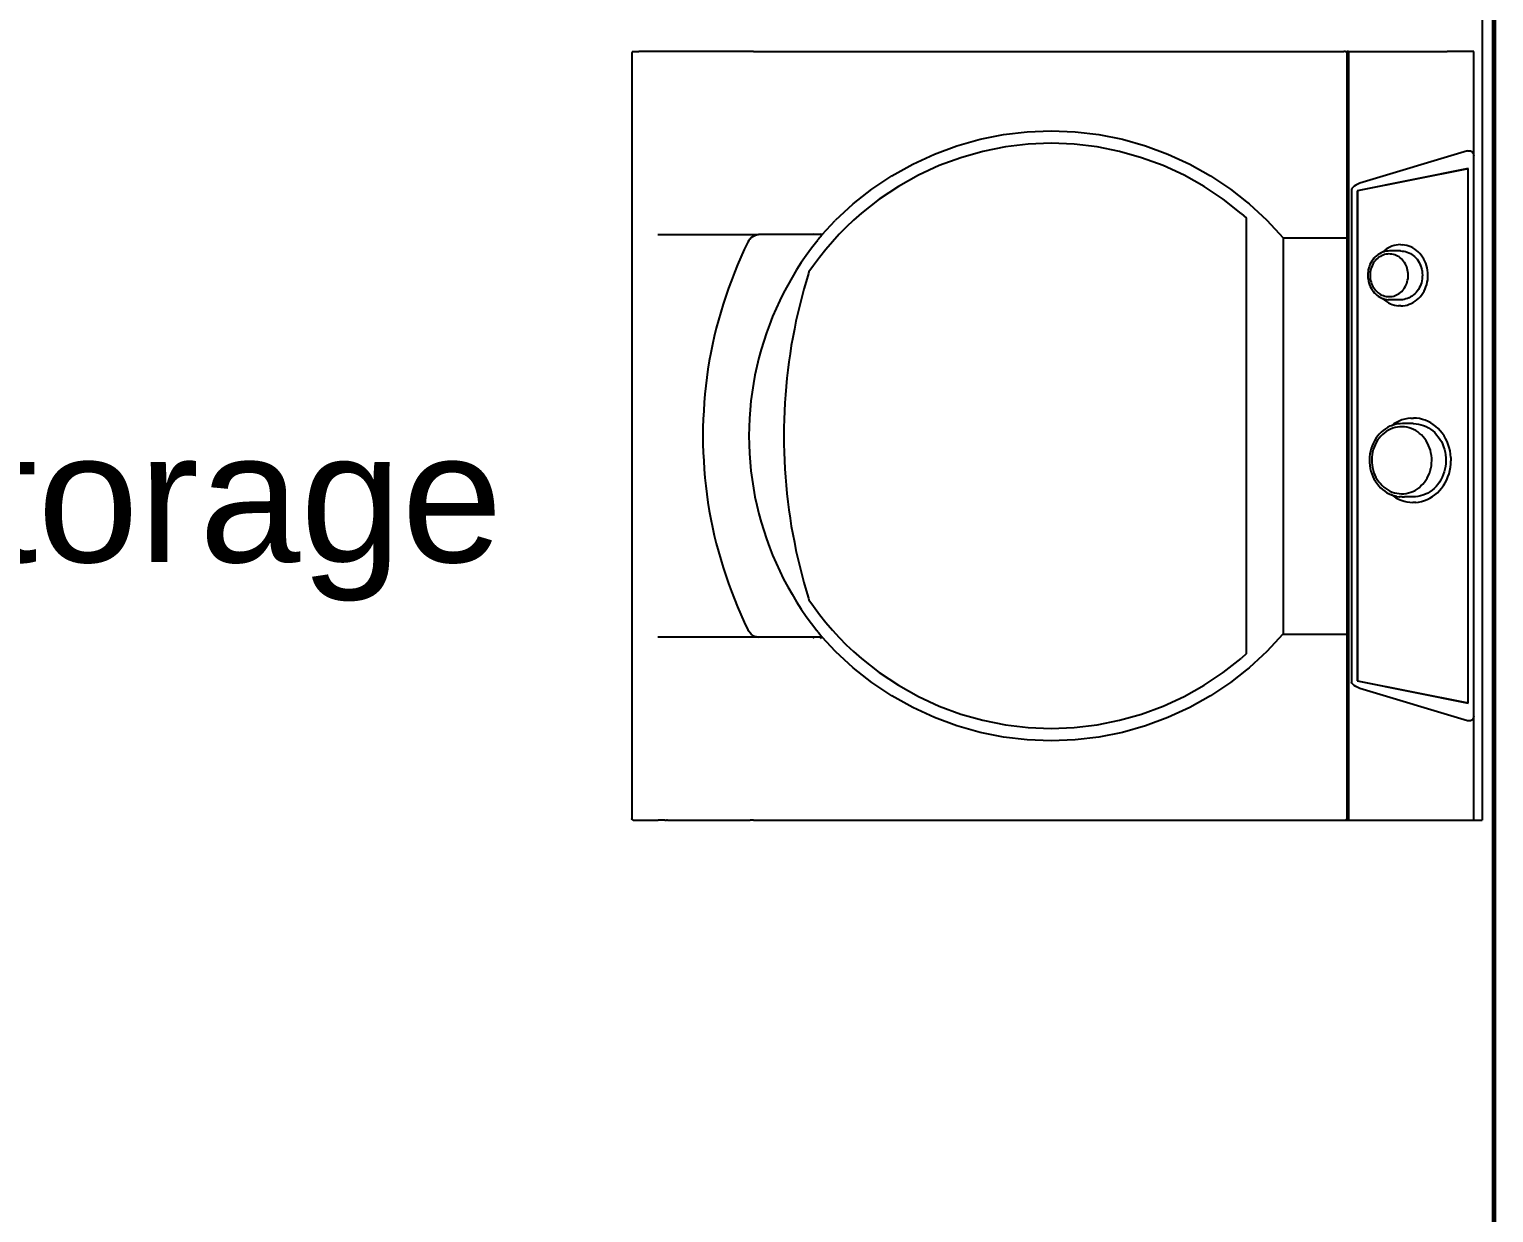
# Model space of a CAD drawing. Header units: metres. Extents: x 12.2 to 77.2, y 18.8 to 35.5.
# Drawn here: x 15.041 to 16.242, y 23.526 to 24.496 of the extents above; entities that cross this region are included whole.
import ezdxf

# ---------------------------------------------------------------- set-up
doc = ezdxf.new("R2010")
doc.units = ezdxf.units.M
doc.layers.add('0inne_gulv', color=7, linetype='Continuous', lineweight=13)
doc.layers.add('A-WALL', color=250, linetype='Continuous', lineweight=60)
doc.layers.add('Edges', color=7, linetype='Continuous')
doc.styles.get("Standard").update_dxf_attribs({"font": 'arial.ttf'})

# ---------------------------------------------------------------- blocks, each defined once
blk = doc.blocks.new('*U14')
blk.add_lwpolyline([(33.6, 1124.4, -0.396717), (966.4, 192)], format="xyb")
for points in [[(72, 192), (33.6, 192), (33.6, 1124.4), (72, 1124.4)], [(33.6, 192), (16.8, 192), (16.8, 192), (16.8, 192), (16.8, 192), (16.8, 177), (0, 177), (0, 190.9), (0, 40.9), (0, 55.9), (16.8, 55.9), (16.8, 40.9), (33.6, 40.9), (33.6, 40.9), (50, 40.9), (50, 144), (33.6, 144)], [(1000, 177), (1000, 192), (1000, 192), (1000, 40.9), (1000, 55.9), (983.2, 55.9), (983.2, 40.9), (966.4, 40.9), (966.4, 40.9), (950, 40.9), (950, 144), (966.4, 144), (966.4, 192), (983.2, 192), (983.2, 177)]]:
    blk.add_lwpolyline(points, close=True)
blk.add_lwpolyline([(33.6, 192), (72, 192)])
blk = doc.blocks.new('hyjnmu')
at = {"layer": 'Edges'}
for p, q in [((1052.394, 1739.6149), (1053.0663, 1739.6149)), ((1053.0663, 1739.5797), (1053.0663, 1739.6149)), ((1052.4363, 1739.608), (1052.4363, 1739.5863)), ((1052.4646, 1739.608), (1052.4363, 1739.608)), ((1052.4646, 1739.608), (1052.4646, 1739.608)), ((1052.5216, 1739.608), (1052.4646, 1739.608)), ((1052.5176, 1739.6043), (1052.5178, 1739.6055)), ((1052.5178, 1739.603), (1052.5176, 1739.6043)), ((1052.5178, 1739.6055), (1052.5183, 1739.6065)), ((1052.5178, 1739.603), (1052.5443, 1739.5147)), ((1052.5183, 1739.6065), (1052.5192, 1739.6073)), ((1052.5192, 1739.6073), (1052.5203, 1739.6078)), ((1052.5203, 1739.6078), (1052.5216, 1739.608)), ((1052.981, 1739.608), (1052.5216, 1739.608)), ((1052.5323, 1739.6035), (1052.5505, 1739.5125)), ((1052.5324, 1739.6035), (1052.5323, 1739.6035)), ((1052.5324, 1739.6035), (1052.5505, 1739.5129)), ((1052.9703, 1739.6035), (1052.5324, 1739.6035)), ((1052.9521, 1739.5125), (1052.9704, 1739.6035)), ((1052.9521, 1739.5129), (1052.9703, 1739.6035)), ((1052.9848, 1739.603), (1052.9583, 1739.5147)), ((1052.9704, 1739.6035), (1052.9703, 1739.6035)), ((1052.981, 1739.608), (1052.9823, 1739.6078)), ((1053.0446, 1739.608), (1052.981, 1739.608)), ((1052.9823, 1739.6078), (1052.9835, 1739.6073)), ((1052.9835, 1739.6073), (1052.9843, 1739.6065)), ((1052.9843, 1739.6065), (1052.9849, 1739.6055)), ((1052.985, 1739.6043), (1052.9848, 1739.603)), ((1052.9849, 1739.6055), (1052.985, 1739.6043)), ((1053.0663, 1739.608), (1053.0446, 1739.608)), ((1053.0446, 1739.608), (1053.0446, 1739.608)), ((1052.7585, 1739.5872), (1052.756, 1739.5862)), ((1052.761, 1739.588), (1052.7585, 1739.5872)), ((1052.7636, 1739.5886), (1052.761, 1739.588)), ((1052.7663, 1739.5891), (1052.7636, 1739.5886)), ((1052.769, 1739.5893), (1052.7663, 1739.5891)), ((1052.769, 1739.5893), (1052.7717, 1739.5894)), ((1052.7744, 1739.5893), (1052.7717, 1739.5894)), ((1052.7771, 1739.589), (1052.7744, 1739.5893)), ((1052.7798, 1739.5885), (1052.7771, 1739.589)), ((1052.7824, 1739.5878), (1052.7798, 1739.5885)), ((1052.7849, 1739.5869), (1052.7824, 1739.5878)), ((1052.4363, 1739.5863), (1052.4363, 1739.5863)), ((1052.4363, 1739.5055), (1052.4363, 1739.5863)), ((1052.7436, 1739.5769), (1052.742, 1739.5749)), ((1052.7453, 1739.5788), (1052.7436, 1739.5769)), ((1052.7471, 1739.5806), (1052.7453, 1739.5788)), ((1052.7492, 1739.5822), (1052.7471, 1739.5806)), ((1052.7473, 1739.5745), (1052.7487, 1739.5761)), ((1052.7487, 1739.5761), (1052.7504, 1739.5776)), ((1052.7513, 1739.5837), (1052.7492, 1739.5822)), ((1052.7504, 1739.5776), (1052.7521, 1739.579)), ((1052.7536, 1739.585), (1052.7513, 1739.5837)), ((1052.7521, 1739.579), (1052.754, 1739.5803)), ((1052.756, 1739.5862), (1052.7536, 1739.585)), ((1052.754, 1739.5803), (1052.7559, 1739.5815)), ((1052.7559, 1739.5815), (1052.758, 1739.5825)), ((1052.758, 1739.5825), (1052.7602, 1739.5833)), ((1052.7602, 1739.5833), (1052.7624, 1739.5841)), ((1052.7624, 1739.5841), (1052.7647, 1739.5846)), ((1052.7647, 1739.5846), (1052.767, 1739.585)), ((1052.767, 1739.585), (1052.7693, 1739.5852)), ((1052.7693, 1739.5852), (1052.7713, 1739.5853)), ((1052.7713, 1739.5853), (1052.7717, 1739.5853)), ((1052.7717, 1739.5853), (1052.774, 1739.5852)), ((1052.774, 1739.5852), (1052.7764, 1739.5849)), ((1052.7764, 1739.5849), (1052.7787, 1739.5845)), ((1052.7787, 1739.5845), (1052.7809, 1739.5839)), ((1052.7809, 1739.5839), (1052.7831, 1739.5831)), ((1052.7831, 1739.5831), (1052.7853, 1739.5822)), ((1052.7874, 1739.5859), (1052.7849, 1739.5869)), ((1052.7853, 1739.5822), (1052.7873, 1739.5812)), ((1052.7873, 1739.5812), (1052.7892, 1739.58)), ((1052.7898, 1739.5846), (1052.7874, 1739.5859)), ((1052.7892, 1739.58), (1052.7911, 1739.5786)), ((1052.792, 1739.5833), (1052.7898, 1739.5846)), ((1052.7911, 1739.5786), (1052.7928, 1739.5772)), ((1052.7941, 1739.5817), (1052.792, 1739.5833)), ((1052.7928, 1739.5772), (1052.7944, 1739.5756)), ((1052.7961, 1739.5801), (1052.7941, 1739.5817)), ((1052.7944, 1739.5756), (1052.7958, 1739.574)), ((1052.7979, 1739.5783), (1052.7961, 1739.5801)), ((1052.7996, 1739.5763), (1052.7979, 1739.5783)), ((1052.801, 1739.5743), (1052.7996, 1739.5763)), ((1053.0663, 1739.5797), (1053.0663, 1739.5797)), ((1053.0663, 1739.5055), (1053.0663, 1739.5797)), ((1052.6018, 1739.5638), (1052.6005, 1739.5625)), ((1052.6033, 1739.565), (1052.6018, 1739.5638)), ((1052.6048, 1739.5661), (1052.6033, 1739.565)), ((1052.6064, 1739.5671), (1052.6048, 1739.5661)), ((1052.6082, 1739.568), (1052.6064, 1739.5671)), ((1052.6078, 1739.5625), (1052.6091, 1739.5633)), ((1052.6099, 1739.5688), (1052.6082, 1739.568)), ((1052.6091, 1739.5633), (1052.6105, 1739.564)), ((1052.6118, 1739.5694), (1052.6099, 1739.5688)), ((1052.6105, 1739.564), (1052.6119, 1739.5646)), ((1052.6137, 1739.5699), (1052.6118, 1739.5694)), ((1052.6119, 1739.5646), (1052.6134, 1739.5651)), ((1052.6134, 1739.5651), (1052.6149, 1739.5655)), ((1052.6156, 1739.5702), (1052.6137, 1739.5699)), ((1052.6149, 1739.5655), (1052.6164, 1739.5657)), ((1052.6176, 1739.5705), (1052.6156, 1739.5702)), ((1052.6164, 1739.5657), (1052.618, 1739.5659)), ((1052.6195, 1739.5705), (1052.6176, 1739.5705)), ((1052.618, 1739.5659), (1052.6196, 1739.566)), ((1052.6215, 1739.5705), (1052.6195, 1739.5705)), ((1052.6196, 1739.566), (1052.6211, 1739.5659)), ((1052.6211, 1739.5659), (1052.6227, 1739.5658)), ((1052.6235, 1739.5703), (1052.6215, 1739.5705)), ((1052.6227, 1739.5658), (1052.6242, 1739.5655)), ((1052.6254, 1739.57), (1052.6235, 1739.5703)), ((1052.6242, 1739.5655), (1052.6258, 1739.5652)), ((1052.6273, 1739.5695), (1052.6254, 1739.57)), ((1052.6258, 1739.5652), (1052.6272, 1739.5647)), ((1052.6272, 1739.5647), (1052.6287, 1739.5641)), ((1052.6291, 1739.5689), (1052.6273, 1739.5695)), ((1052.6287, 1739.5641), (1052.63, 1739.5634)), ((1052.6309, 1739.5682), (1052.6291, 1739.5689)), ((1052.63, 1739.5634), (1052.6314, 1739.5627)), ((1052.6327, 1739.5673), (1052.6309, 1739.5682)), ((1052.6343, 1739.5664), (1052.6327, 1739.5673)), ((1052.6359, 1739.5653), (1052.6343, 1739.5664)), ((1052.6373, 1739.5641), (1052.6359, 1739.5653)), ((1052.6387, 1739.5628), (1052.6373, 1739.5641)), ((1052.7372, 1739.5636), (1052.7369, 1739.5612)), ((1052.7378, 1739.566), (1052.7372, 1739.5636)), ((1052.7385, 1739.5683), (1052.7378, 1739.566)), ((1052.7395, 1739.5706), (1052.7385, 1739.5683)), ((1052.7407, 1739.5728), (1052.7395, 1739.5706)), ((1052.742, 1739.5749), (1052.7407, 1739.5728)), ((1052.7418, 1739.5629), (1052.7422, 1739.565)), ((1052.7422, 1739.565), (1052.7429, 1739.567)), ((1052.7429, 1739.567), (1052.7437, 1739.569)), ((1052.7437, 1739.569), (1052.7448, 1739.5709)), ((1052.7448, 1739.5709), (1052.7459, 1739.5727)), ((1052.7459, 1739.5727), (1052.7473, 1739.5745)), ((1052.7493, 1739.5637), (1052.7481, 1739.5621)), ((1052.7506, 1739.5652), (1052.7493, 1739.5637)), ((1052.7521, 1739.5666), (1052.7506, 1739.5652)), ((1052.7537, 1739.5679), (1052.7521, 1739.5666)), ((1052.7554, 1739.5691), (1052.7537, 1739.5679)), ((1052.7572, 1739.5702), (1052.7554, 1739.5691)), ((1052.7591, 1739.5711), (1052.7572, 1739.5702)), ((1052.7611, 1739.5719), (1052.7591, 1739.5711)), ((1052.7631, 1739.5725), (1052.7611, 1739.5719)), ((1052.7652, 1739.573), (1052.7631, 1739.5725)), ((1052.7673, 1739.5734), (1052.7652, 1739.573)), ((1052.7695, 1739.5736), (1052.7673, 1739.5734)), ((1052.7716, 1739.5736), (1052.7695, 1739.5736)), ((1052.7738, 1739.5735), (1052.7716, 1739.5736)), ((1052.7759, 1739.5733), (1052.7738, 1739.5735)), ((1052.7781, 1739.5729), (1052.7759, 1739.5733)), ((1052.7801, 1739.5724), (1052.7781, 1739.5729)), ((1052.7821, 1739.5717), (1052.7801, 1739.5724)), ((1052.7841, 1739.5708), (1052.7821, 1739.5717)), ((1052.786, 1739.5699), (1052.7841, 1739.5708)), ((1052.7877, 1739.5688), (1052.786, 1739.5699)), ((1052.7894, 1739.5676), (1052.7877, 1739.5688)), ((1052.791, 1739.5662), (1052.7894, 1739.5676)), ((1052.7924, 1739.5648), (1052.791, 1739.5662)), ((1052.7938, 1739.5633), (1052.7924, 1739.5648)), ((1052.7949, 1739.5617), (1052.7938, 1739.5633)), ((1052.7958, 1739.574), (1052.7971, 1739.5722)), ((1052.7971, 1739.5722), (1052.7982, 1739.5703)), ((1052.7982, 1739.5703), (1052.7992, 1739.5684)), ((1052.7992, 1739.5684), (1052.8, 1739.5664)), ((1052.8, 1739.5664), (1052.8006, 1739.5644)), ((1052.8006, 1739.5644), (1052.801, 1739.5623)), ((1052.8023, 1739.5722), (1052.801, 1739.5743)), ((1052.8035, 1739.57), (1052.8023, 1739.5722)), ((1052.8044, 1739.5677), (1052.8035, 1739.57)), ((1052.8051, 1739.5653), (1052.8044, 1739.5677)), ((1052.8056, 1739.5629), (1052.8051, 1739.5653)), ((1052.5949, 1739.5514), (1052.5947, 1739.5497)), ((1052.5953, 1739.5532), (1052.5949, 1739.5514)), ((1052.5958, 1739.5549), (1052.5953, 1739.5532)), ((1052.5965, 1739.5565), (1052.5958, 1739.5549)), ((1052.5973, 1739.5581), (1052.5965, 1739.5565)), ((1052.5982, 1739.5597), (1052.5973, 1739.5581)), ((1052.5993, 1739.5611), (1052.5982, 1739.5597)), ((1052.6005, 1739.5625), (1052.5993, 1739.5611)), ((1052.5999, 1739.5507), (1052.6002, 1739.5521)), ((1052.6002, 1739.5521), (1052.6007, 1739.5535)), ((1052.6007, 1739.5535), (1052.6012, 1739.5548)), ((1052.6012, 1739.5548), (1052.6018, 1739.5561)), ((1052.6018, 1739.5561), (1052.6026, 1739.5573)), ((1052.6026, 1739.5573), (1052.6035, 1739.5585)), ((1052.6035, 1739.5585), (1052.6044, 1739.5596)), ((1052.6044, 1739.5596), (1052.6055, 1739.5606)), ((1052.6055, 1739.5606), (1052.6066, 1739.5616)), ((1052.6066, 1739.5616), (1052.6078, 1739.5625)), ((1052.6093, 1739.5513), (1052.6083, 1739.5505)), ((1052.6105, 1739.552), (1052.6093, 1739.5513)), ((1052.6117, 1739.5526), (1052.6105, 1739.552)), ((1052.6129, 1739.5531), (1052.6117, 1739.5526)), ((1052.6142, 1739.5535), (1052.6129, 1739.5531)), ((1052.6155, 1739.5539), (1052.6142, 1739.5535)), ((1052.6168, 1739.5541), (1052.6155, 1739.5539)), ((1052.6182, 1739.5543), (1052.6168, 1739.5541)), ((1052.6196, 1739.5544), (1052.6182, 1739.5543)), ((1052.621, 1739.5543), (1052.6196, 1739.5544)), ((1052.6223, 1739.5542), (1052.621, 1739.5543)), ((1052.6237, 1739.5539), (1052.6223, 1739.5542)), ((1052.625, 1739.5536), (1052.6237, 1739.5539)), ((1052.6263, 1739.5532), (1052.625, 1739.5536)), ((1052.6275, 1739.5527), (1052.6263, 1739.5532)), ((1052.6287, 1739.5521), (1052.6275, 1739.5527)), ((1052.6299, 1739.5514), (1052.6287, 1739.5521)), ((1052.631, 1739.5507), (1052.6299, 1739.5514)), ((1052.6314, 1739.5627), (1052.6326, 1739.5618)), ((1052.6326, 1739.5618), (1052.6338, 1739.5608)), ((1052.6338, 1739.5608), (1052.6348, 1739.5598)), ((1052.6348, 1739.5598), (1052.6358, 1739.5587)), ((1052.6358, 1739.5587), (1052.6367, 1739.5576)), ((1052.6367, 1739.5576), (1052.6375, 1739.5563)), ((1052.6375, 1739.5563), (1052.6381, 1739.5551)), ((1052.6381, 1739.5551), (1052.6387, 1739.5538)), ((1052.6399, 1739.5614), (1052.6387, 1739.5628)), ((1052.6387, 1739.5538), (1052.6391, 1739.5524)), ((1052.6391, 1739.5524), (1052.6395, 1739.551)), ((1052.6395, 1739.551), (1052.6397, 1739.5496)), ((1052.641, 1739.56), (1052.6399, 1739.5614)), ((1052.642, 1739.5584), (1052.641, 1739.56)), ((1052.6428, 1739.5569), (1052.642, 1739.5584)), ((1052.6435, 1739.5552), (1052.6428, 1739.5569)), ((1052.6441, 1739.5535), (1052.6435, 1739.5552)), ((1052.6445, 1739.5518), (1052.6441, 1739.5535)), ((1052.6447, 1739.55), (1052.6445, 1739.5518)), ((1052.7369, 1739.5612), (1052.7367, 1739.5588)), ((1052.7368, 1739.5564), (1052.7367, 1739.5588)), ((1052.7368, 1739.5564), (1052.7371, 1739.554)), ((1052.7371, 1739.554), (1052.7376, 1739.5516)), ((1052.7376, 1739.5516), (1052.7383, 1739.5492)), ((1052.7413, 1739.5587), (1052.7415, 1739.5609)), ((1052.7413, 1739.5584), (1052.7413, 1739.5587)), ((1052.7413, 1739.5584), (1052.7413, 1739.5498)), ((1052.7415, 1739.5609), (1052.7418, 1739.5629)), ((1052.7439, 1739.5513), (1052.7438, 1739.5493)), ((1052.7442, 1739.5532), (1052.7439, 1739.5513)), ((1052.7447, 1739.5551), (1052.7442, 1739.5532)), ((1052.7453, 1739.5569), (1052.7447, 1739.5551)), ((1052.746, 1739.5587), (1052.7453, 1739.5569)), ((1052.747, 1739.5605), (1052.746, 1739.5587)), ((1052.7481, 1739.5621), (1052.747, 1739.5605)), ((1052.796, 1739.56), (1052.7949, 1739.5617)), ((1052.7969, 1739.5582), (1052.796, 1739.56)), ((1052.7976, 1739.5564), (1052.7969, 1739.5582)), ((1052.7981, 1739.5545), (1052.7976, 1739.5564)), ((1052.7985, 1739.5526), (1052.7981, 1739.5545)), ((1052.7988, 1739.5507), (1052.7985, 1739.5526)), ((1052.801, 1739.5623), (1052.8013, 1739.5602)), ((1052.8013, 1739.5513), (1052.8012, 1739.5512)), ((1052.8013, 1739.5494), (1052.8012, 1739.5512)), ((1052.8013, 1739.5602), (1052.8013, 1739.5581)), ((1052.8013, 1739.5581), (1052.8013, 1739.5513)), ((1052.8049, 1739.5509), (1052.8054, 1739.5532)), ((1052.8054, 1739.5532), (1052.8058, 1739.5557)), ((1052.8059, 1739.5605), (1052.8056, 1739.5629)), ((1052.8058, 1739.5557), (1052.8059, 1739.5581)), ((1052.8059, 1739.5605), (1052.8059, 1739.5581)), ((1052.5946, 1739.5479), (1052.5947, 1739.5497)), ((1052.5946, 1739.5479), (1052.5947, 1739.5462)), ((1052.5947, 1739.5462), (1052.595, 1739.5444)), ((1052.595, 1739.5444), (1052.5954, 1739.5427)), ((1052.5954, 1739.5427), (1052.5959, 1739.541)), ((1052.5959, 1739.541), (1052.5966, 1739.5393)), ((1052.5966, 1739.5393), (1052.5975, 1739.5377)), ((1052.5997, 1739.5479), (1052.5998, 1739.5494)), ((1052.5997, 1739.5479), (1052.5997, 1739.539)), ((1052.5997, 1739.539), (1052.5998, 1739.5376)), ((1052.5998, 1739.5494), (1052.5999, 1739.5507)), ((1052.6023, 1739.5398), (1052.6022, 1739.5386)), ((1052.6024, 1739.541), (1052.6023, 1739.5398)), ((1052.6027, 1739.5422), (1052.6024, 1739.541)), ((1052.603, 1739.5434), (1052.6027, 1739.5422)), ((1052.6035, 1739.5446), (1052.603, 1739.5434)), ((1052.6041, 1739.5457), (1052.6035, 1739.5446)), ((1052.6047, 1739.5468), (1052.6041, 1739.5457)), ((1052.6055, 1739.5478), (1052.6047, 1739.5468)), ((1052.6063, 1739.5488), (1052.6055, 1739.5478)), ((1052.6073, 1739.5497), (1052.6063, 1739.5488)), ((1052.6083, 1739.5505), (1052.6073, 1739.5497)), ((1052.632, 1739.5499), (1052.631, 1739.5507)), ((1052.6329, 1739.549), (1052.632, 1739.5499)), ((1052.6338, 1739.548), (1052.6329, 1739.549)), ((1052.6346, 1739.547), (1052.6338, 1739.548)), ((1052.6353, 1739.5459), (1052.6346, 1739.547)), ((1052.6358, 1739.5448), (1052.6353, 1739.5459)), ((1052.6363, 1739.5437), (1052.6358, 1739.5448)), ((1052.6367, 1739.5425), (1052.6363, 1739.5437)), ((1052.637, 1739.5413), (1052.6367, 1739.5425)), ((1052.6372, 1739.5401), (1052.637, 1739.5413)), ((1052.6372, 1739.5388), (1052.6372, 1739.5401)), ((1052.6397, 1739.5496), (1052.6397, 1739.5482)), ((1052.6397, 1739.5482), (1052.6397, 1739.5481)), ((1052.6397, 1739.5481), (1052.6397, 1739.5393)), ((1052.6397, 1739.5393), (1052.6397, 1739.5379)), ((1052.6422, 1739.5381), (1052.643, 1739.5397)), ((1052.643, 1739.5397), (1052.6437, 1739.5413)), ((1052.6437, 1739.5413), (1052.6442, 1739.543)), ((1052.6442, 1739.543), (1052.6445, 1739.5448)), ((1052.6445, 1739.5448), (1052.6448, 1739.5465)), ((1052.6448, 1739.5483), (1052.6447, 1739.55)), ((1052.6448, 1739.5483), (1052.6448, 1739.5465)), ((1052.7383, 1739.5492), (1052.7392, 1739.5469)), ((1052.7392, 1739.5469), (1052.7403, 1739.5447)), ((1052.7403, 1739.5447), (1052.7416, 1739.5426)), ((1052.7413, 1739.5498), (1052.7414, 1739.5477)), ((1052.7414, 1739.5477), (1052.7416, 1739.5456)), ((1052.7416, 1739.5456), (1052.7421, 1739.5435)), ((1052.7416, 1739.5426), (1052.743, 1739.5406)), ((1052.7421, 1739.5435), (1052.7421, 1739.5434)), ((1052.7421, 1739.5434), (1052.7427, 1739.5415)), ((1052.7427, 1739.5414), (1052.7427, 1739.5415)), ((1052.7427, 1739.5414), (1052.743, 1739.5406)), ((1052.743, 1739.5406), (1052.7431, 1739.5405)), ((1052.7431, 1739.5405), (1052.7435, 1739.5394)), ((1052.7435, 1739.5394), (1052.7445, 1739.5375)), ((1052.7438, 1739.5493), (1052.7439, 1739.5474)), ((1052.7439, 1739.5474), (1052.7441, 1739.5455)), ((1052.7441, 1739.5455), (1052.7445, 1739.5436)), ((1052.7445, 1739.5436), (1052.7451, 1739.5417)), ((1052.7451, 1739.5417), (1052.7458, 1739.5399)), ((1052.7458, 1739.5399), (1052.7467, 1739.5381)), ((1052.7957, 1739.5376), (1052.7966, 1739.5394)), ((1052.7966, 1739.5394), (1052.7974, 1739.5412)), ((1052.7974, 1739.5412), (1052.798, 1739.543)), ((1052.798, 1739.543), (1052.7984, 1739.5449)), ((1052.7984, 1739.5449), (1052.7987, 1739.5468)), ((1052.7987, 1739.5468), (1052.7988, 1739.5488)), ((1052.7988, 1739.5488), (1052.7988, 1739.5507)), ((1052.7989, 1739.5388), (1052.7997, 1739.5407)), ((1052.7997, 1739.5408), (1052.8004, 1739.5428)), ((1052.7997, 1739.5408), (1052.8006, 1739.542)), ((1052.7997, 1739.5408), (1052.7997, 1739.5407)), ((1052.8009, 1739.545), (1052.8004, 1739.5429)), ((1052.8004, 1739.5429), (1052.8004, 1739.5428)), ((1052.8006, 1739.542), (1052.802, 1739.5441)), ((1052.8009, 1739.545), (1052.8012, 1739.547)), ((1052.8013, 1739.5491), (1052.8012, 1739.5471)), ((1052.8012, 1739.547), (1052.8012, 1739.5471)), ((1052.8013, 1739.5494), (1052.8013, 1739.5492)), ((1052.8013, 1739.5492), (1052.8013, 1739.5491)), ((1052.802, 1739.5441), (1052.8031, 1739.5463)), ((1052.8031, 1739.5463), (1052.8041, 1739.5485)), ((1052.8041, 1739.5485), (1052.8049, 1739.5509)), ((1052.5975, 1739.5377), (1052.5984, 1739.5362)), ((1052.5984, 1739.5362), (1052.5995, 1739.5348)), ((1052.5995, 1739.5348), (1052.6008, 1739.5334)), ((1052.5998, 1739.5376), (1052.6, 1739.5362)), ((1052.6, 1739.5362), (1052.6003, 1739.5348)), ((1052.6004, 1739.5347), (1052.6003, 1739.5348)), ((1052.6004, 1739.5347), (1052.6008, 1739.5334)), ((1052.6008, 1739.5334), (1052.6013, 1739.5321)), ((1052.6013, 1739.5321), (1052.602, 1739.5308)), ((1052.602, 1739.5308), (1052.6021, 1739.5307)), ((1052.6021, 1739.5307), (1052.6028, 1739.5296)), ((1052.6022, 1739.5386), (1052.6023, 1739.5373)), ((1052.6023, 1739.5373), (1052.6025, 1739.5361)), ((1052.6025, 1739.5361), (1052.6027, 1739.5349)), ((1052.6027, 1739.5349), (1052.6031, 1739.5337)), ((1052.6028, 1739.5296), (1052.6029, 1739.5295)), ((1052.6029, 1739.5295), (1052.6037, 1739.5284)), ((1052.6031, 1739.5337), (1052.6036, 1739.5326)), ((1052.6036, 1739.5326), (1052.6042, 1739.5315)), ((1052.6037, 1739.5284), (1052.6047, 1739.5273)), ((1052.6042, 1739.5315), (1052.6049, 1739.5304)), ((1052.6047, 1739.5273), (1052.6057, 1739.5263)), ((1052.6049, 1739.5304), (1052.6057, 1739.5294)), ((1052.6057, 1739.5294), (1052.6065, 1739.5284)), ((1052.6065, 1739.5284), (1052.6075, 1739.5275)), ((1052.6075, 1739.5275), (1052.6085, 1739.5267)), ((1052.6312, 1739.5269), (1052.6322, 1739.5277)), ((1052.6322, 1739.5277), (1052.6331, 1739.5286)), ((1052.6331, 1739.5286), (1052.634, 1739.5296)), ((1052.634, 1739.5296), (1052.6347, 1739.5306)), ((1052.634, 1739.5265), (1052.635, 1739.5275)), ((1052.6347, 1739.5306), (1052.6354, 1739.5317)), ((1052.635, 1739.5275), (1052.6359, 1739.5286)), ((1052.6354, 1739.5317), (1052.6359, 1739.5328)), ((1052.6359, 1739.5328), (1052.6364, 1739.534)), ((1052.6359, 1739.5286), (1052.636, 1739.5287)), ((1052.636, 1739.5287), (1052.6367, 1739.5298)), ((1052.6364, 1739.534), (1052.6368, 1739.5352)), ((1052.6367, 1739.5298), (1052.6368, 1739.5298)), ((1052.6368, 1739.5352), (1052.637, 1739.5364)), ((1052.6368, 1739.5298), (1052.6376, 1739.5311)), ((1052.637, 1739.5364), (1052.6372, 1739.5376)), ((1052.6372, 1739.5376), (1052.6372, 1739.5388)), ((1052.6376, 1739.5311), (1052.6382, 1739.5323)), ((1052.6382, 1739.5323), (1052.6386, 1739.5334)), ((1052.6386, 1739.5334), (1052.6389, 1739.5337)), ((1052.6386, 1739.5334), (1052.6388, 1739.5337)), ((1052.6388, 1739.5337), (1052.6392, 1739.535)), ((1052.6389, 1739.5337), (1052.6402, 1739.535)), ((1052.6392, 1739.5351), (1052.6395, 1739.5365)), ((1052.6392, 1739.535), (1052.6392, 1739.5351)), ((1052.6395, 1739.5365), (1052.6397, 1739.5379)), ((1052.6402, 1739.535), (1052.6412, 1739.5365)), ((1052.6412, 1739.5365), (1052.6422, 1739.5381)), ((1052.7445, 1739.5375), (1052.7446, 1739.5374)), ((1052.7446, 1739.5374), (1052.7456, 1739.5356)), ((1052.7456, 1739.5356), (1052.7457, 1739.5356)), ((1052.7457, 1739.5356), (1052.7469, 1739.5339)), ((1052.7467, 1739.5381), (1052.7477, 1739.5364)), ((1052.7469, 1739.5339), (1052.7483, 1739.5322)), ((1052.7477, 1739.5364), (1052.7489, 1739.5348)), ((1052.7483, 1739.5322), (1052.7499, 1739.5306)), ((1052.7489, 1739.5348), (1052.7502, 1739.5333)), ((1052.7499, 1739.5306), (1052.7516, 1739.5292)), ((1052.7502, 1739.5333), (1052.7517, 1739.5319)), ((1052.7516, 1739.5292), (1052.7534, 1739.5279)), ((1052.7517, 1739.5319), (1052.7532, 1739.5305)), ((1052.7532, 1739.5305), (1052.7549, 1739.5293)), ((1052.7534, 1739.5279), (1052.7554, 1739.5267)), ((1052.7549, 1739.5293), (1052.7567, 1739.5282)), ((1052.7567, 1739.5282), (1052.7586, 1739.5273)), ((1052.7586, 1739.5273), (1052.7605, 1739.5264)), ((1052.7816, 1739.5262), (1052.7835, 1739.527)), ((1052.7835, 1739.527), (1052.7854, 1739.5279)), ((1052.7854, 1739.5279), (1052.7872, 1739.529)), ((1052.7866, 1739.5263), (1052.7886, 1739.5275)), ((1052.7872, 1739.529), (1052.7889, 1739.5302)), ((1052.7887, 1739.5275), (1052.7886, 1739.5275)), ((1052.7887, 1739.5275), (1052.7905, 1739.5288)), ((1052.7889, 1739.5302), (1052.7905, 1739.5315)), ((1052.7905, 1739.5315), (1052.792, 1739.5329)), ((1052.7905, 1739.5288), (1052.7923, 1739.5302)), ((1052.792, 1739.5329), (1052.7934, 1739.5344)), ((1052.7923, 1739.5302), (1052.7939, 1739.5317)), ((1052.7934, 1739.5344), (1052.7946, 1739.536)), ((1052.7939, 1739.5317), (1052.7953, 1739.5333)), ((1052.7946, 1739.536), (1052.7957, 1739.5376)), ((1052.7953, 1739.5333), (1052.7954, 1739.5334)), ((1052.7954, 1739.5334), (1052.7966, 1739.5351)), ((1052.7966, 1739.5351), (1052.7967, 1739.5351)), ((1052.7967, 1739.5351), (1052.7979, 1739.5369)), ((1052.7979, 1739.5369), (1052.7989, 1739.5388)), ((1052.6057, 1739.5263), (1052.6069, 1739.5254)), ((1052.6069, 1739.5254), (1052.6069, 1739.5253)), ((1052.6069, 1739.5253), (1052.6081, 1739.5245)), ((1052.6081, 1739.5245), (1052.6082, 1739.5245)), ((1052.6082, 1739.5245), (1052.6095, 1739.5237)), ((1052.6085, 1739.5267), (1052.6096, 1739.526)), ((1052.6095, 1739.5237), (1052.6109, 1739.523)), ((1052.6096, 1739.526), (1052.6107, 1739.5253)), ((1052.6107, 1739.5253), (1052.6119, 1739.5247)), ((1052.6109, 1739.523), (1052.6123, 1739.5225)), ((1052.6119, 1739.5247), (1052.6132, 1739.5242)), ((1052.6123, 1739.5225), (1052.6137, 1739.522)), ((1052.6132, 1739.5242), (1052.6145, 1739.5238)), ((1052.6137, 1739.522), (1052.6152, 1739.5216)), ((1052.6145, 1739.5238), (1052.6158, 1739.5235)), ((1052.6152, 1739.5216), (1052.6168, 1739.5214)), ((1052.6158, 1739.5235), (1052.6171, 1739.5232)), ((1052.6168, 1739.5214), (1052.6183, 1739.5212)), ((1052.6171, 1739.5232), (1052.6185, 1739.5231)), ((1052.6183, 1739.5212), (1052.6199, 1739.5212)), ((1052.6185, 1739.5231), (1052.6199, 1739.5231)), ((1052.6199, 1739.5231), (1052.6212, 1739.5231)), ((1052.6199, 1739.5212), (1052.6214, 1739.5212)), ((1052.6212, 1739.5231), (1052.6226, 1739.5233)), ((1052.6214, 1739.5212), (1052.623, 1739.5214)), ((1052.6226, 1739.5233), (1052.6239, 1739.5235)), ((1052.623, 1739.5214), (1052.6245, 1739.5217)), ((1052.6239, 1739.5235), (1052.6253, 1739.5239)), ((1052.6245, 1739.5217), (1052.626, 1739.5221)), ((1052.6253, 1739.5239), (1052.6266, 1739.5243)), ((1052.626, 1739.5221), (1052.6275, 1739.5226)), ((1052.6266, 1739.5243), (1052.6278, 1739.5248)), ((1052.6275, 1739.5226), (1052.6289, 1739.5232)), ((1052.6278, 1739.5248), (1052.629, 1739.5254)), ((1052.6289, 1739.5232), (1052.6302, 1739.5239)), ((1052.629, 1739.5254), (1052.6301, 1739.5261)), ((1052.6301, 1739.5261), (1052.6312, 1739.5269)), ((1052.6302, 1739.5239), (1052.6303, 1739.5239)), ((1052.6303, 1739.5239), (1052.6315, 1739.5246)), ((1052.6316, 1739.5247), (1052.6315, 1739.5246)), ((1052.6316, 1739.5247), (1052.6328, 1739.5255)), ((1052.6328, 1739.5255), (1052.634, 1739.5265)), ((1052.7554, 1739.5267), (1052.7575, 1739.5256)), ((1052.7554, 1739.5267), (1052.7554, 1739.5267)), ((1052.7575, 1739.5256), (1052.7596, 1739.5247)), ((1052.7596, 1739.5247), (1052.7618, 1739.524)), ((1052.7605, 1739.5264), (1052.7625, 1739.5257)), ((1052.7618, 1739.524), (1052.764, 1739.5234)), ((1052.7625, 1739.5257), (1052.7646, 1739.5252)), ((1052.764, 1739.5234), (1052.7663, 1739.5229)), ((1052.7646, 1739.5252), (1052.7667, 1739.5248)), ((1052.7663, 1739.5229), (1052.7686, 1739.5227)), ((1052.7667, 1739.5248), (1052.7689, 1739.5246)), ((1052.7686, 1739.5227), (1052.771, 1739.5226)), ((1052.7689, 1739.5246), (1052.771, 1739.5245)), ((1052.771, 1739.5245), (1052.7732, 1739.5245)), ((1052.771, 1739.5226), (1052.7733, 1739.5226)), ((1052.7732, 1739.5245), (1052.7753, 1739.5247)), ((1052.7733, 1739.5226), (1052.7757, 1739.5228)), ((1052.7753, 1739.5247), (1052.7774, 1739.5251)), ((1052.7757, 1739.5228), (1052.778, 1739.5232)), ((1052.7774, 1739.5251), (1052.7795, 1739.5256)), ((1052.778, 1739.5232), (1052.7802, 1739.5238)), ((1052.7795, 1739.5256), (1052.7816, 1739.5262)), ((1052.7802, 1739.5238), (1052.7824, 1739.5245)), ((1052.7824, 1739.5245), (1052.7846, 1739.5253)), ((1052.7846, 1739.5253), (1052.7866, 1739.5263)), ((1052.4363, 1739.5055), (1053.0663, 1739.5055)), ((1052.4363, 1739.5055), (1052.4363, 1739.5043)), ((1052.4363, 1739.5043), (1052.4364, 1739.5033)), ((1052.4363, 1739.503), (1052.4364, 1739.5033)), ((1052.4363, 1739.503), (1052.4363, 1739.5015)), ((1052.4364, 1739.5033), (1052.4365, 1739.5035)), ((1052.4365, 1739.5035), (1052.4366, 1739.5037)), ((1052.4366, 1739.5037), (1052.4368, 1739.5039)), ((1052.4368, 1739.5039), (1052.4371, 1739.504)), ((1052.4371, 1739.504), (1052.4373, 1739.504)), ((1052.4373, 1739.504), (1052.589, 1739.504)), ((1052.5443, 1739.5147), (1052.5449, 1739.513)), ((1052.5449, 1739.513), (1052.5457, 1739.5113)), ((1052.5457, 1739.5113), (1052.5467, 1739.51)), ((1052.5467, 1739.51), (1052.5477, 1739.5089)), ((1052.5477, 1739.5089), (1052.5486, 1739.5082)), ((1052.5486, 1739.5082), (1052.5495, 1739.508)), ((1052.5495, 1739.508), (1052.9531, 1739.508)), ((1052.5505, 1739.5129), (1052.9521, 1739.5129)), ((1052.5505, 1739.5125), (1052.5505, 1739.5129)), ((1052.5505, 1739.5125), (1052.9521, 1739.5125)), ((1052.589, 1739.504), (1052.9139, 1739.504)), ((1052.589, 1739.4519), (1052.589, 1739.504)), ((1052.9139, 1739.504), (1053.0653, 1739.504)), ((1052.9139, 1739.4519), (1052.9139, 1739.504)), ((1052.9521, 1739.5125), (1052.9521, 1739.5129)), ((1052.954, 1739.5082), (1052.9531, 1739.508)), ((1052.955, 1739.5089), (1052.954, 1739.5082)), ((1052.956, 1739.51), (1052.955, 1739.5089)), ((1052.9569, 1739.5113), (1052.956, 1739.51)), ((1052.9577, 1739.513), (1052.9569, 1739.5113)), ((1052.9583, 1739.5147), (1052.9577, 1739.513)), ((1053.0656, 1739.504), (1053.0653, 1739.504)), ((1053.0656, 1739.504), (1053.0658, 1739.5039)), ((1053.066, 1739.5037), (1053.0658, 1739.5039)), ((1053.066, 1739.5037), (1053.0662, 1739.5035)), ((1053.0663, 1739.5033), (1053.0662, 1739.5035)), ((1053.0663, 1739.5042), (1053.0663, 1739.5055)), ((1053.0663, 1739.5033), (1053.0663, 1739.5042)), ((1053.0663, 1739.5033), (1053.0663, 1739.503)), ((1053.0663, 1739.5013), (1053.0663, 1739.503)), ((1052.4363, 1739.0177), (1052.4363, 1739.5015)), ((1053.0663, 1739.0177), (1053.0663, 1739.5013)), ((1052.5745, 1739.4385), (1052.589, 1739.4519)), ((1052.589, 1739.4519), (1052.7001, 1739.4519)), ((1052.7001, 1739.4519), (1052.9139, 1739.4519)), ((1052.9139, 1739.4517), (1052.9139, 1739.4519)), ((1052.9139, 1739.4517), (1052.9281, 1739.4385)), ((1052.5612, 1739.4241), (1052.5745, 1739.4385)), ((1052.9281, 1739.4385), (1052.938, 1739.4278)), ((1052.5491, 1739.4087), (1052.5594, 1739.4219)), ((1052.5594, 1739.4219), (1052.5612, 1739.4241)), ((1052.569, 1739.4175), (1052.573, 1739.4219)), ((1052.9296, 1739.4219), (1052.573, 1739.4219)), ((1052.9296, 1739.4219), (1052.9337, 1739.4175)), ((1052.938, 1739.4278), (1052.9414, 1739.4241)), ((1052.9414, 1739.4241), (1052.9432, 1739.4219)), ((1052.9432, 1739.4219), (1052.9536, 1739.4087)), ((1052.5381, 1739.3924), (1052.5491, 1739.4087)), ((1052.569, 1739.4175), (1052.5573, 1739.4027)), ((1052.9453, 1739.4027), (1052.9337, 1739.4175)), ((1052.9536, 1739.4087), (1052.9645, 1739.3924)), ((1052.5573, 1739.4027), (1052.5469, 1739.387)), ((1052.9558, 1739.387), (1052.9453, 1739.4027)), ((1052.5286, 1739.3753), (1052.5381, 1739.3924)), ((1052.5469, 1739.387), (1052.5377, 1739.3706)), ((1052.965, 1739.3706), (1052.9558, 1739.387)), ((1052.9645, 1739.3924), (1052.9741, 1739.3753)), ((1052.5203, 1739.3574), (1052.5286, 1739.3753)), ((1052.9741, 1739.3753), (1052.9823, 1739.3574)), ((1052.5377, 1739.3706), (1052.5298, 1739.3535)), ((1052.9729, 1739.3535), (1052.965, 1739.3706)), ((1052.5135, 1739.339), (1052.5203, 1739.3574)), ((1052.5298, 1739.3535), (1052.5233, 1739.3358)), ((1052.9794, 1739.3358), (1052.9729, 1739.3535)), ((1052.9823, 1739.3574), (1052.9891, 1739.339)), ((1052.5082, 1739.3201), (1052.5135, 1739.339)), ((1052.5233, 1739.3358), (1052.5182, 1739.3177)), ((1052.9845, 1739.3177), (1052.9794, 1739.3358)), ((1052.9891, 1739.339), (1052.9944, 1739.3201)), ((1052.5044, 1739.3009), (1052.5082, 1739.3201)), ((1052.5182, 1739.3177), (1052.5145, 1739.2993)), ((1052.9882, 1739.2993), (1052.9845, 1739.3177)), ((1052.9944, 1739.3201), (1052.9983, 1739.3009)), ((1052.5021, 1739.2814), (1052.5044, 1739.3009)), ((1052.5145, 1739.2993), (1052.5123, 1739.2806)), ((1052.9904, 1739.2806), (1052.9882, 1739.2993)), ((1052.9983, 1739.3009), (1053.0006, 1739.2814)), ((1052.5013, 1739.2617), (1052.5021, 1739.2814)), ((1052.5123, 1739.2806), (1052.5115, 1739.2617)), ((1052.9911, 1739.2617), (1052.9904, 1739.2806)), ((1053.0006, 1739.2814), (1053.0014, 1739.2617)), ((1052.5021, 1739.2421), (1052.5013, 1739.2617)), ((1052.5115, 1739.2617), (1052.5123, 1739.2429)), ((1052.9904, 1739.2429), (1052.9911, 1739.2617)), ((1053.0014, 1739.2617), (1053.0006, 1739.2421)), ((1052.5044, 1739.2226), (1052.5021, 1739.2421)), ((1052.5123, 1739.2429), (1052.5145, 1739.2242)), ((1052.9882, 1739.2242), (1052.9904, 1739.2429)), ((1053.0006, 1739.2421), (1052.9983, 1739.2226)), ((1052.5082, 1739.2034), (1052.5044, 1739.2226)), ((1052.5145, 1739.2242), (1052.5182, 1739.2058)), ((1052.9845, 1739.2058), (1052.9882, 1739.2242)), ((1052.9983, 1739.2226), (1052.9944, 1739.2034)), ((1052.5135, 1739.1845), (1052.5082, 1739.2034)), ((1052.5182, 1739.2058), (1052.5233, 1739.1876)), ((1052.9794, 1739.1876), (1052.9845, 1739.2058)), ((1052.9944, 1739.2034), (1052.9891, 1739.1845)), ((1052.5203, 1739.1661), (1052.5135, 1739.1845)), ((1052.5233, 1739.1876), (1052.5298, 1739.17)), ((1052.9729, 1739.17), (1052.9794, 1739.1876)), ((1052.9891, 1739.1845), (1052.9823, 1739.1661)), ((1052.5298, 1739.17), (1052.5377, 1739.1529)), ((1052.965, 1739.1529), (1052.9729, 1739.17)), ((1052.5286, 1739.1482), (1052.5203, 1739.1661)), ((1052.9823, 1739.1661), (1052.9741, 1739.1482)), ((1052.5381, 1739.1311), (1052.5286, 1739.1482)), ((1052.5377, 1739.1529), (1052.5469, 1739.1365)), ((1052.9558, 1739.1365), (1052.965, 1739.1529)), ((1052.9741, 1739.1482), (1052.9645, 1739.1311)), ((1052.5491, 1739.1148), (1052.5381, 1739.1311)), ((1052.5469, 1739.1365), (1052.5573, 1739.1208)), ((1052.9453, 1739.1208), (1052.9558, 1739.1365)), ((1052.9645, 1739.1311), (1052.9536, 1739.1148)), ((1052.5573, 1739.1208), (1052.5689, 1739.1062)), ((1052.9338, 1739.1062), (1052.9453, 1739.1208)), ((1052.5612, 1739.0994), (1052.5491, 1739.1148)), ((1052.9536, 1739.1148), (1052.9414, 1739.0994)), ((1052.5745, 1739.0849), (1052.5612, 1739.0994)), ((1052.5689, 1739.1062), (1052.5745, 1739.0998)), ((1052.5745, 1739.0998), (1052.5802, 1739.0938)), ((1052.9225, 1739.0938), (1052.9282, 1739.0998)), ((1052.9414, 1739.0994), (1052.9281, 1739.0849)), ((1052.9282, 1739.0998), (1052.9338, 1739.1062)), ((1052.5745, 1739.0849), (1052.5748, 1739.0846)), ((1052.5863, 1739.074), (1052.5748, 1739.0846)), ((1052.5802, 1739.0938), (1052.5861, 1739.088)), ((1052.5861, 1739.088), (1052.5922, 1739.0824)), ((1052.9105, 1739.0824), (1052.9166, 1739.088)), ((1052.9281, 1739.0849), (1052.9163, 1739.074)), ((1052.9166, 1739.088), (1052.9225, 1739.0938)), ((1052.5856, 1739.073), (1052.5863, 1739.0722)), ((1052.5863, 1739.074), (1052.5865, 1739.0739)), ((1052.5863, 1739.074), (1052.5863, 1739.0722)), ((1052.5863, 1739.0722), (1052.5863, 1739.0664)), ((1052.587, 1739.0734), (1052.5865, 1739.0739)), ((1052.587, 1739.0735), (1052.5878, 1739.0729)), ((1052.587, 1739.0734), (1052.5878, 1739.0729)), ((1052.5878, 1739.0729), (1052.5888, 1739.072)), ((1052.5888, 1739.072), (1052.59, 1739.071)), ((1052.59, 1739.071), (1052.5913, 1739.07)), ((1052.5922, 1739.0824), (1052.5985, 1739.077)), ((1052.5985, 1739.077), (1052.605, 1739.0718)), ((1052.605, 1739.0718), (1052.6116, 1739.0669)), ((1052.891, 1739.0669), (1052.8977, 1739.0718)), ((1052.8977, 1739.0718), (1052.9042, 1739.077)), ((1052.9042, 1739.077), (1052.9105, 1739.0824)), ((1052.9113, 1739.07), (1052.9126, 1739.071)), ((1052.9126, 1739.071), (1052.9138, 1739.072)), ((1052.9138, 1739.072), (1052.9149, 1739.0729)), ((1052.9149, 1739.0729), (1052.9157, 1739.0735)), ((1052.9157, 1739.0735), (1052.9162, 1739.0739)), ((1052.9163, 1739.074), (1052.9162, 1739.0739)), ((1052.9163, 1739.0722), (1052.9163, 1739.074)), ((1052.9163, 1739.0722), (1052.9168, 1739.0727)), ((1052.9163, 1739.0722), (1052.9163, 1739.0664)), ((1052.9171, 1739.073), (1052.9173, 1739.0733)), ((1052.5863, 1739.0664), (1052.5856, 1739.0672)), ((1052.5863, 1739.0664), (1052.5863, 1739.0219)), ((1052.5913, 1739.07), (1052.5919, 1739.0695)), ((1052.5919, 1739.0695), (1052.5976, 1739.0652)), ((1052.5976, 1739.0652), (1052.6034, 1739.0609)), ((1052.6034, 1739.0609), (1052.6093, 1739.0569)), ((1052.6116, 1739.0669), (1052.6169, 1739.0632)), ((1052.6169, 1739.0632), (1052.6182, 1739.0628)), ((1052.6182, 1739.0628), (1052.6247, 1739.0608)), ((1052.6247, 1739.0608), (1052.6312, 1739.059)), ((1052.6312, 1739.059), (1052.6377, 1739.0572)), ((1052.865, 1739.0572), (1052.8715, 1739.059)), ((1052.8715, 1739.059), (1052.878, 1739.0608)), ((1052.878, 1739.0608), (1052.8845, 1739.0628)), ((1052.8845, 1739.0628), (1052.8858, 1739.0632)), ((1052.8858, 1739.0632), (1052.891, 1739.0669)), ((1052.8934, 1739.0569), (1052.8993, 1739.0609)), ((1052.8993, 1739.0609), (1052.9051, 1739.0652)), ((1052.9051, 1739.0652), (1052.9108, 1739.0695)), ((1052.9108, 1739.0695), (1052.9113, 1739.07)), ((1052.9168, 1739.0669), (1052.9163, 1739.0664)), ((1052.9163, 1739.0664), (1052.9163, 1739.0219)), ((1052.9173, 1739.0675), (1052.9171, 1739.0672)), ((1052.6093, 1739.0569), (1052.6153, 1739.053)), ((1052.6153, 1739.053), (1052.6214, 1739.0493)), ((1052.6214, 1739.0493), (1052.6277, 1739.0458)), ((1052.6377, 1739.0572), (1052.6442, 1739.0556)), ((1052.6442, 1739.0556), (1052.6508, 1739.054)), ((1052.6508, 1739.054), (1052.6574, 1739.0525)), ((1052.6574, 1739.0525), (1052.664, 1739.0512)), ((1052.664, 1739.0512), (1052.6707, 1739.0499)), ((1052.6707, 1739.0499), (1052.6773, 1739.0487)), ((1052.6773, 1739.0487), (1052.684, 1739.0477)), ((1052.684, 1739.0477), (1052.6907, 1739.0467)), ((1052.812, 1739.0467), (1052.8187, 1739.0477)), ((1052.8187, 1739.0477), (1052.8253, 1739.0487)), ((1052.8253, 1739.0487), (1052.832, 1739.0499)), ((1052.832, 1739.0499), (1052.8386, 1739.0512)), ((1052.8386, 1739.0512), (1052.8453, 1739.0525)), ((1052.8453, 1739.0525), (1052.8518, 1739.054)), ((1052.8518, 1739.054), (1052.8584, 1739.0556)), ((1052.8584, 1739.0556), (1052.865, 1739.0572)), ((1052.875, 1739.0458), (1052.8812, 1739.0493)), ((1052.8812, 1739.0493), (1052.8873, 1739.053)), ((1052.8873, 1739.053), (1052.8934, 1739.0569)), ((1052.6277, 1739.0458), (1052.634, 1739.0424)), ((1052.634, 1739.0424), (1052.6404, 1739.0392)), ((1052.6404, 1739.0392), (1052.6469, 1739.0362)), ((1052.6469, 1739.0362), (1052.6535, 1739.0334)), ((1052.6907, 1739.0467), (1052.6974, 1739.0458)), ((1052.6974, 1739.0458), (1052.7041, 1739.0451)), ((1052.7041, 1739.0451), (1052.7108, 1739.0444)), ((1052.7108, 1739.0444), (1052.7176, 1739.0439)), ((1052.7176, 1739.0439), (1052.7243, 1739.0434)), ((1052.7243, 1739.0434), (1052.7311, 1739.043)), ((1052.7311, 1739.043), (1052.7378, 1739.0428)), ((1052.7378, 1739.0428), (1052.7446, 1739.0426)), ((1052.7446, 1739.0426), (1052.7513, 1739.0426)), ((1052.7513, 1739.0426), (1052.7581, 1739.0426)), ((1052.7581, 1739.0426), (1052.7648, 1739.0428)), ((1052.7648, 1739.0428), (1052.7716, 1739.043)), ((1052.7716, 1739.043), (1052.7783, 1739.0434)), ((1052.7783, 1739.0434), (1052.7851, 1739.0439)), ((1052.7851, 1739.0439), (1052.7918, 1739.0444)), ((1052.7918, 1739.0444), (1052.7986, 1739.0451)), ((1052.7986, 1739.0451), (1052.8053, 1739.0458)), ((1052.8053, 1739.0458), (1052.812, 1739.0467)), ((1052.8491, 1739.0334), (1052.8557, 1739.0362)), ((1052.8557, 1739.0362), (1052.8622, 1739.0392)), ((1052.8622, 1739.0392), (1052.8687, 1739.0424)), ((1052.8687, 1739.0424), (1052.875, 1739.0458)), ((1052.6535, 1739.0334), (1052.6602, 1739.0308)), ((1052.6602, 1739.0308), (1052.6669, 1739.0283)), ((1052.6669, 1739.0283), (1052.6737, 1739.0261)), ((1052.6737, 1739.0261), (1052.6806, 1739.024)), ((1052.6806, 1739.024), (1052.6875, 1739.0221)), ((1052.8152, 1739.0221), (1052.8221, 1739.024)), ((1052.8221, 1739.024), (1052.8289, 1739.0261)), ((1052.8289, 1739.0261), (1052.8357, 1739.0283)), ((1052.8357, 1739.0283), (1052.8425, 1739.0308)), ((1052.8425, 1739.0308), (1052.8491, 1739.0334)), ((1052.4363, 1739.0177), (1052.4363, 1739.015)), ((1052.4363, 1739.015), (1052.4363, 1738.9472)), ((1052.5863, 1739.0219), (1052.5865, 1739.0203)), ((1052.5863, 1738.9392), (1052.5863, 1739.0219)), ((1052.587, 1739.0187), (1052.5865, 1739.0203)), ((1052.5878, 1739.0172), (1052.587, 1739.0187)), ((1052.5888, 1739.0158), (1052.5878, 1739.0172)), ((1052.59, 1739.0146), (1052.5888, 1739.0158)), ((1052.59, 1739.0146), (1052.5913, 1739.0138)), ((1052.5913, 1739.0138), (1052.5925, 1739.0132)), ((1052.5925, 1739.0132), (1052.5986, 1739.0102)), ((1052.6875, 1739.0221), (1052.6945, 1739.0204)), ((1052.6945, 1739.0204), (1052.7015, 1739.0189)), ((1052.7015, 1739.0189), (1052.7085, 1739.0176)), ((1052.7085, 1739.0176), (1052.7156, 1739.0165)), ((1052.7156, 1739.0165), (1052.7227, 1739.0156)), ((1052.7227, 1739.0156), (1052.7299, 1739.0149)), ((1052.7299, 1739.0149), (1052.737, 1739.0144)), ((1052.737, 1739.0144), (1052.7442, 1739.0141)), ((1052.7442, 1739.0141), (1052.7513, 1739.014)), ((1052.7513, 1739.014), (1052.7585, 1739.0141)), ((1052.7585, 1739.0141), (1052.7657, 1739.0144)), ((1052.7657, 1739.0144), (1052.7728, 1739.0149)), ((1052.7728, 1739.0149), (1052.7799, 1739.0156)), ((1052.7799, 1739.0156), (1052.787, 1739.0165)), ((1052.787, 1739.0165), (1052.7941, 1739.0176)), ((1052.7941, 1739.0176), (1052.8012, 1739.0189)), ((1052.8012, 1739.0189), (1052.8082, 1739.0204)), ((1052.8082, 1739.0204), (1052.8152, 1739.0221)), ((1052.904, 1739.0102), (1052.9102, 1739.0132)), ((1052.9102, 1739.0132), (1052.9113, 1739.0138)), ((1052.9126, 1739.0146), (1052.9113, 1739.0138)), ((1052.9138, 1739.0158), (1052.9126, 1739.0146)), ((1052.9149, 1739.0172), (1052.9138, 1739.0158)), ((1052.9149, 1739.0172), (1052.9157, 1739.0187)), ((1052.9162, 1739.0203), (1052.9157, 1739.0187)), ((1052.9162, 1739.0203), (1052.9163, 1739.0219)), ((1052.9163, 1739.0219), (1052.9163, 1738.9392)), ((1053.0663, 1739.0177), (1053.0663, 1739.015)), ((1053.0663, 1738.9472), (1053.0663, 1739.015)), ((1052.5986, 1739.0102), (1052.6049, 1739.0074)), ((1052.6049, 1739.0074), (1052.6112, 1739.0047)), ((1052.6112, 1739.0047), (1052.6175, 1739.0021)), ((1052.6175, 1739.0021), (1052.6239, 1738.9996)), ((1052.6239, 1738.9996), (1052.6303, 1738.9972)), ((1052.8723, 1738.9972), (1052.8788, 1738.9996)), ((1052.8788, 1738.9996), (1052.8852, 1739.0021)), ((1052.8852, 1739.0021), (1052.8915, 1739.0047)), ((1052.8915, 1739.0047), (1052.8978, 1739.0074)), ((1052.8978, 1739.0074), (1052.904, 1739.0102)), ((1052.6303, 1738.9972), (1052.6368, 1738.995)), ((1052.6368, 1738.995), (1052.6433, 1738.9928)), ((1052.6433, 1738.9928), (1052.6499, 1738.9909)), ((1052.6499, 1738.9909), (1052.6565, 1738.989)), ((1052.6565, 1738.989), (1052.6631, 1738.9872)), ((1052.6631, 1738.9872), (1052.6698, 1738.9856)), ((1052.8329, 1738.9856), (1052.8395, 1738.9872)), ((1052.8395, 1738.9872), (1052.8462, 1738.989)), ((1052.8462, 1738.989), (1052.8528, 1738.9909)), ((1052.8528, 1738.9909), (1052.8593, 1738.9928)), ((1052.8593, 1738.9928), (1052.8659, 1738.995)), ((1052.8659, 1738.995), (1052.8723, 1738.9972)), ((1052.6698, 1738.9856), (1052.6765, 1738.9841)), ((1052.6765, 1738.9841), (1052.6832, 1738.9828)), ((1052.6832, 1738.9828), (1052.6899, 1738.9815)), ((1052.6899, 1738.9815), (1052.6967, 1738.9804)), ((1052.6967, 1738.9804), (1052.7035, 1738.9795)), ((1052.7035, 1738.9795), (1052.7103, 1738.9786)), ((1052.7103, 1738.9786), (1052.7171, 1738.9779)), ((1052.7171, 1738.9779), (1052.7239, 1738.9773)), ((1052.7239, 1738.9773), (1052.7308, 1738.9769)), ((1052.7308, 1738.9769), (1052.7376, 1738.9765)), ((1052.7376, 1738.9765), (1052.7445, 1738.9763)), ((1052.7445, 1738.9763), (1052.7513, 1738.9763)), ((1052.7513, 1738.9763), (1052.7582, 1738.9763)), ((1052.7582, 1738.9763), (1052.765, 1738.9765)), ((1052.765, 1738.9765), (1052.7719, 1738.9769)), ((1052.7719, 1738.9769), (1052.7787, 1738.9773)), ((1052.7787, 1738.9773), (1052.7856, 1738.9779)), ((1052.7856, 1738.9779), (1052.7924, 1738.9786)), ((1052.7924, 1738.9786), (1052.7992, 1738.9795)), ((1052.7992, 1738.9795), (1052.806, 1738.9804)), ((1052.806, 1738.9804), (1052.8127, 1738.9815)), ((1052.8127, 1738.9815), (1052.8195, 1738.9828)), ((1052.8195, 1738.9828), (1052.8262, 1738.9841)), ((1052.8262, 1738.9841), (1052.8329, 1738.9856)), ((1052.4363, 1738.9472), (1052.4363, 1738.9463)), ((1052.4363, 1738.9463), (1052.4363, 1738.9463)), ((1052.4363, 1738.9463), (1052.4363, 1738.9412)), ((1052.4363, 1738.9412), (1052.4363, 1738.9397)), ((1052.4363, 1738.9397), (1052.4363, 1738.9393)), ((1052.4363, 1738.9393), (1052.4363, 1738.9238)), ((1053.0663, 1738.9472), (1053.0663, 1738.9463)), ((1053.0663, 1738.9451), (1053.0663, 1738.9463)), ((1053.0663, 1738.9451), (1053.0663, 1738.9412)), ((1053.0663, 1738.9412), (1053.0663, 1738.9397)), ((1053.0663, 1738.9397), (1053.0663, 1738.9397)), ((1053.0663, 1738.9393), (1053.0663, 1738.9397)), ((1053.0663, 1738.9238), (1053.0663, 1738.9393)), ((1052.4363, 1738.9191), (1052.4363, 1738.9238)), ((1052.4363, 1738.9191), (1052.4364, 1738.9188)), ((1052.4364, 1738.9188), (1052.4365, 1738.9185)), ((1052.4365, 1738.9185), (1052.4366, 1738.9183)), ((1052.4366, 1738.9183), (1052.4368, 1738.9182)), ((1052.4368, 1738.9182), (1052.4371, 1738.9181)), ((1052.4371, 1738.9181), (1052.4373, 1738.918)), ((1052.4373, 1738.918), (1052.441, 1738.918)), ((1052.441, 1738.918), (1053.0617, 1738.918)), ((1052.458, 1738.918), (1052.4581, 1738.918)), ((1052.4581, 1738.918), (1053.038, 1738.918)), ((1053.038, 1738.918), (1053.0381, 1738.918)), ((1053.0617, 1738.918), (1053.0653, 1738.918)), ((1053.0656, 1738.9181), (1053.0653, 1738.918)), ((1053.0658, 1738.9182), (1053.0656, 1738.9181)), ((1053.066, 1738.9183), (1053.0658, 1738.9182)), ((1053.0662, 1738.9185), (1053.066, 1738.9183)), ((1053.0663, 1738.9188), (1053.0662, 1738.9185)), ((1053.0663, 1738.9191), (1053.0663, 1738.9238)), ((1053.0663, 1738.9191), (1053.0663, 1738.9188))]:
    blk.add_line(p, q, dxfattribs=at)

msp = doc.modelspace()

# ---------------------------------------------------------------- linework, layer by layer
at = {"layer": 'A-WALL'}
msp.add_line((16.2416, 25.2743), (16.2416, 21.6675), dxfattribs=at)

# ---------------------------------------------------------------- block references
at = {"xscale": -0.0009000000000045201, "yscale": 0.0009000000000045201, "zscale": 0.0009000000000045201, "rotation": 180}
msp.add_blockref('*U14', (14.255, 25.39), dxfattribs=at)
at = {"layer": '0inne_gulv', "rotation": 270}
msp.add_blockref('hyjnmu', (-1723.3828, 1076.9145), dxfattribs=at)

# ---------------------------------------------------------------- texts
at = {"insert": (14.8781, 24.1664), "char_height": 0.106744, "width": 1.108124, "attachment_point": 2}
msp.add_mtext('Laundry/Storage', dxfattribs=at)

doc.saveas('drawing.dxf')
